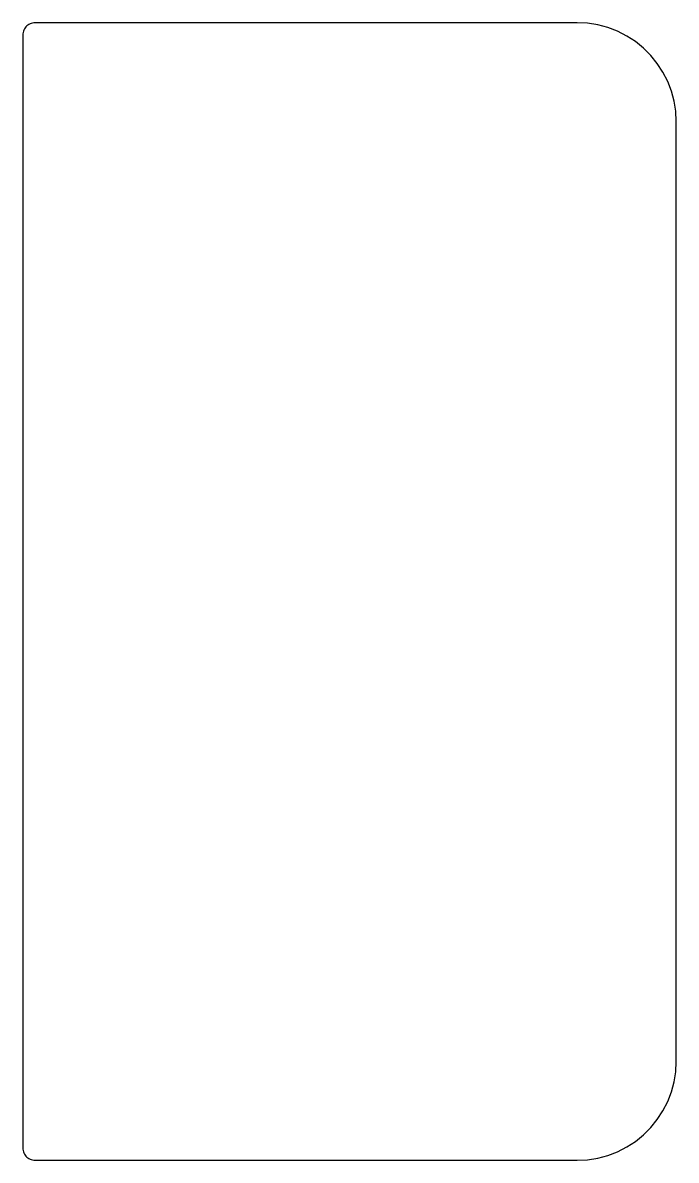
# Model space of a CAD drawing. Header units: metres. Extents: x 0 to 132, y -115 to 115.
import ezdxf

# ---------------------------------------------------------------- set-up
doc = ezdxf.new("R2010")
doc.units = ezdxf.units.M

msp = doc.modelspace()

# ---------------------------------------------------------------- linework, layer by layer
for p, q in [((3, 115), (2.73868, 114.986)), ((112.5, 115), (3, 115)), ((114.591, 114.89), (112.5, 115)), ((0.513687, 112.761), (0.5, 112.5)), ((0.554626, 113.02), (0.513687, 112.761)), ((0.622345, 113.273), (0.554626, 113.02)), ((0.716125, 113.517), (0.622345, 113.273)), ((0.83493, 113.75), (0.716125, 113.517)), ((0.977448, 113.969), (0.83493, 113.75)), ((1.14214, 114.173), (0.977448, 113.969)), ((1.32716, 114.358), (1.14214, 114.173)), ((1.53053, 114.523), (1.32716, 114.358)), ((1.75, 114.665), (1.53053, 114.523)), ((1.98315, 114.784), (1.75, 114.665)), ((2.22745, 114.878), (1.98315, 114.784)), ((2.48021, 114.945), (2.22745, 114.878)), ((2.73868, 114.986), (2.48021, 114.945)), ((116.658, 114.563), (114.591, 114.89)), ((118.68, 114.021), (116.658, 114.563)), ((120.635, 113.271), (118.68, 114.021)), ((122.5, 112.32), (120.635, 113.271)), ((0.5, 112.5), (0.5, -112.5)), ((124.256, 111.18), (122.5, 112.32)), ((125.883, 109.863), (124.256, 111.18)), ((127.363, 108.383), (125.883, 109.863)), ((128.68, 106.756), (127.363, 108.383)), ((129.82, 105), (128.68, 106.756)), ((130.771, 103.135), (129.82, 105)), ((131.521, 101.18), (130.771, 103.135)), ((132.063, 99.1582), (131.521, 101.18)), ((132.39, 97.0906), (132.063, 99.1582)), ((132.5, 95), (132.39, 97.0906)), ((132.5, -95), (132.5, 95)), ((132.39, -97.0906), (132.5, -95)), ((132.063, -99.1582), (132.39, -97.0906)), ((130.771, -103.135), (131.521, -101.18)), ((131.521, -101.18), (132.063, -99.1582)), ((129.82, -105), (130.771, -103.135)), ((128.68, -106.756), (129.82, -105)), ((127.363, -108.383), (128.68, -106.756)), ((124.256, -111.18), (125.883, -109.863)), ((125.883, -109.863), (127.363, -108.383)), ((0.5, -112.5), (0.513687, -112.761)), ((120.635, -113.271), (122.5, -112.32)), ((122.5, -112.32), (124.256, -111.18)), ((0.513687, -112.761), (0.554626, -113.02)), ((0.554626, -113.02), (0.622345, -113.273)), ((0.622345, -113.273), (0.716125, -113.517)), ((0.716125, -113.517), (0.83493, -113.75)), ((0.83493, -113.75), (0.977448, -113.969)), ((0.977448, -113.969), (1.14214, -114.173)), ((1.14214, -114.173), (1.32716, -114.358)), ((1.32716, -114.358), (1.53053, -114.523)), ((1.53053, -114.523), (1.75, -114.665)), ((1.75, -114.665), (1.98315, -114.784)), ((1.98315, -114.784), (2.22745, -114.878)), ((2.22745, -114.878), (2.48021, -114.945)), ((2.48021, -114.945), (2.73868, -114.986)), ((2.73868, -114.986), (3, -115)), ((112.5, -115), (114.591, -114.89)), ((114.591, -114.89), (116.658, -114.563)), ((116.658, -114.563), (118.68, -114.021)), ((118.68, -114.021), (120.635, -113.271)), ((3, -115), (112.5, -115))]:
    msp.add_line(p, q)

doc.saveas('drawing.dxf')
